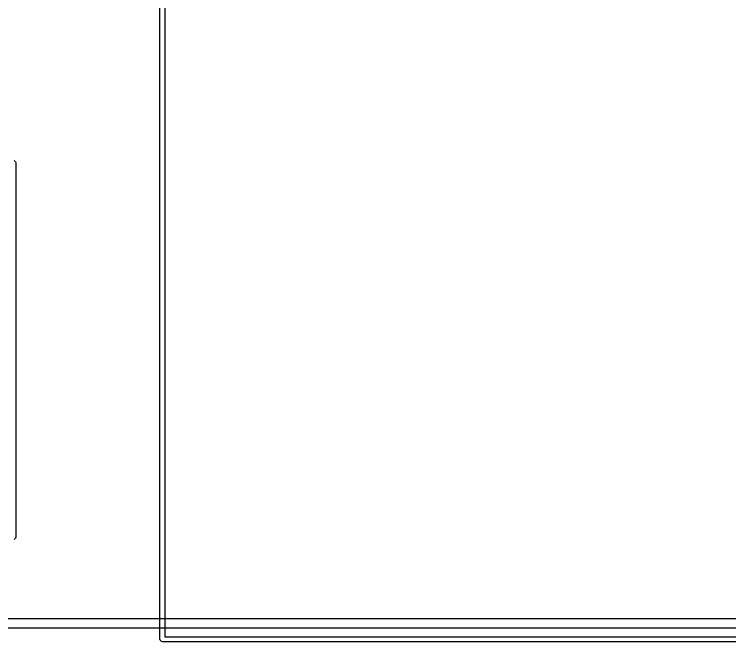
# Model space of a CAD drawing. Extents: x 0.5 to 3.33, y -7.81 to -5.91.
# Drawn here: x 2.211 to 2.783, y -7.813 to -7.31 of the extents above; entities that cross this region are included whole.
import ezdxf

# ---------------------------------------------------------------- set-up
doc = ezdxf.new("R2010")
doc.units = 0
doc.header["$MEASUREMENT"] = 0
doc.layers.add('BLACK', color=7, linetype='CONTINUOUS')

msp = doc.modelspace()

# ---------------------------------------------------------------- linework, layer by layer
at = {"layer": 'BLACK', "linetype": 'CONTINUOUS'}
for p, q in [((2.32717, -7.81083), (2.32717, -6.80689)), ((2.3311, -6.80886), (2.3311, -7.80886)), ((2.2106, -7.42732), (2.21166, -7.42838)), ((2.21166, -7.42838), (2.21181, -7.42913)), ((2.21181, -7.42913), (2.21181, -7.72913)), ((2.21166, -7.72989), (2.2106, -7.73095)), ((2.21181, -7.72913), (2.21166, -7.72989)), ((0.50709, -7.79409), (3.30606, -7.79409)), ((3.31, -7.80197), (0.50315, -7.80197)), ((2.3311, -7.80886), (3.03583, -7.80886)), ((2.32732, -7.81158), (2.32717, -7.81083)), ((2.32838, -7.81265), (2.32732, -7.81158)), ((2.32913, -7.8128), (2.32838, -7.81265)), ((3.0378, -7.8128), (2.32913, -7.8128))]:
    msp.add_line(p, q, dxfattribs=at)

doc.saveas('drawing.dxf')
